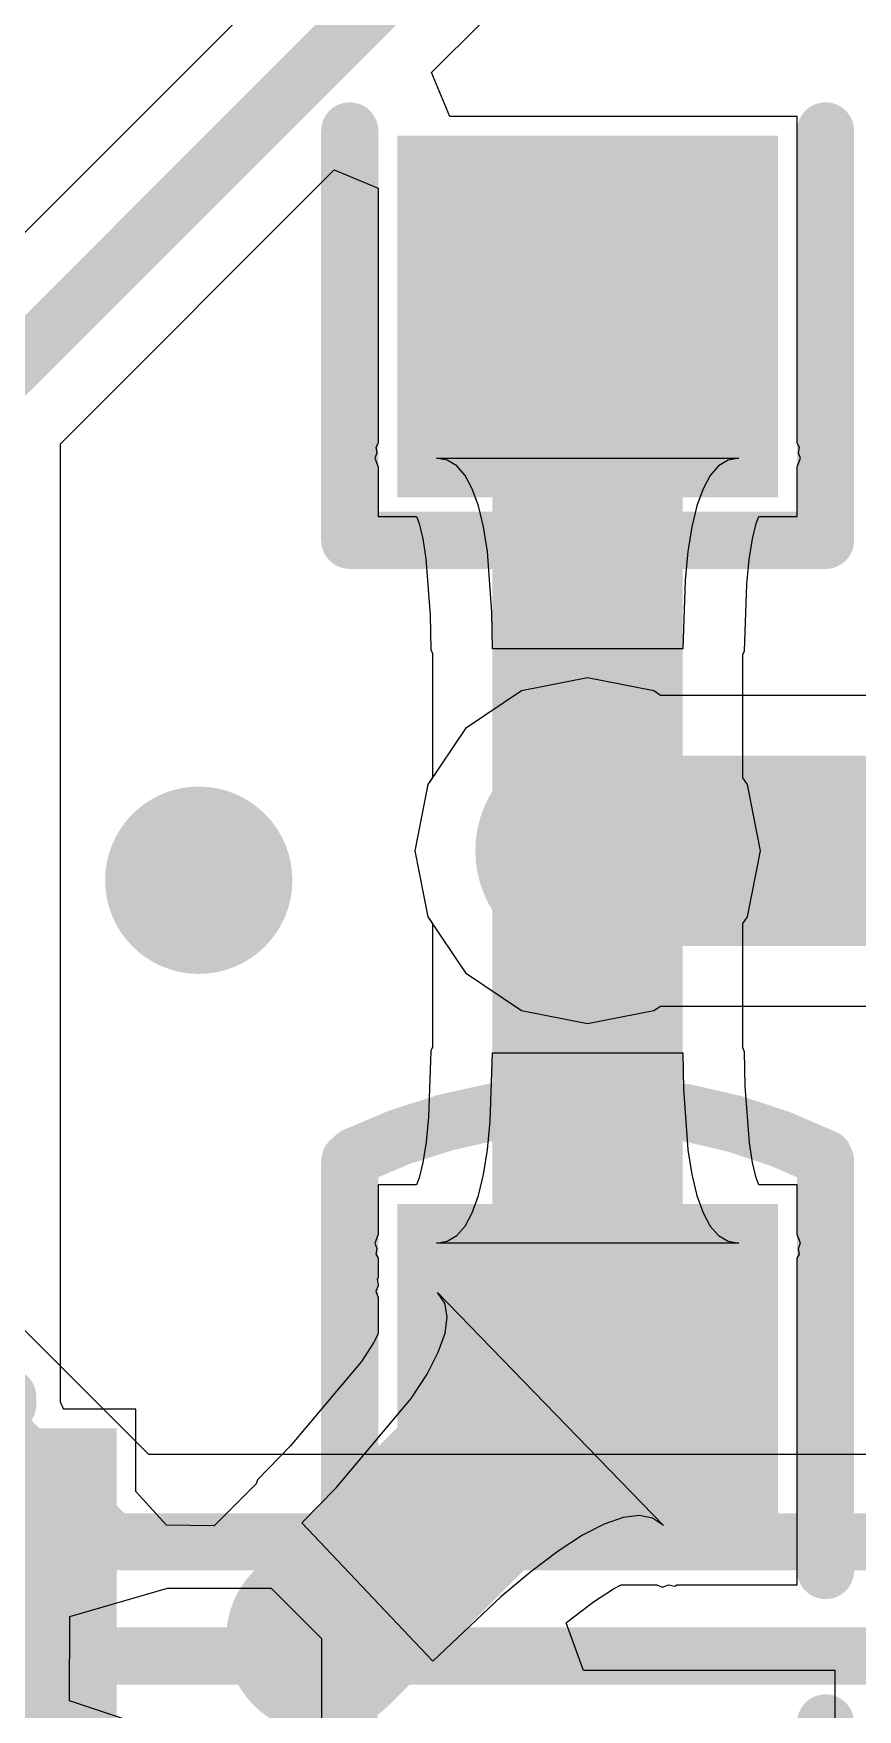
# Model space of a CAD drawing. Header units: millimetres. Extents: x 6.03 to 8.53, y 10.22 to 11.81.
# Drawn here: x 7.5292 to 7.6158, y 10.579 to 10.7551 of the extents above; entities that cross this region are included whole.
import ezdxf

# ---------------------------------------------------------------- set-up
doc = ezdxf.new("R2010")
doc.units = ezdxf.units.MM
doc.header["$MEASUREMENT"] = 0
for name, color, linetype in [('BottomLayer', 5, 'Continuous'), ('Mechanical15', 56, 'Continuous'), ('MultiLayer', 9, 'Continuous'), ('TopLayer', 1, 'Continuous'), ('TopOverlay', 2, 'Continuous'), ('TopPaste', 8, 'Continuous'), ('TopSolder', 216, 'Continuous')]:
    doc.layers.add(name, color=color, linetype=linetype)

# ---------------------------------------------------------------- blocks, each defined once
blk = doc.blocks.new('_0603_18')
at = {"layer": 'TopLayer'}
for points in [[(-0.0125, 0.016), (-0.0425, 0.016), (-0.0125, -0.016), (-0.0425, -0.016)], [(0.0425, 0.016), (0.0125, 0.016), (0.0425, -0.016), (0.0125, -0.016)]]:
    blk.add_solid(points, dxfattribs=at)
at = {"layer": 'TopOverlay', "const_width": 0.006}
for points in [[(-0.05154, -0.02444, -0.22601), (-0.05133, 0.02486)], [(0.05154, 0.02444, -0.227259), (0.05134, -0.02486)]]:
    blk.add_lwpolyline(points, format="xyb", dxfattribs=at)
at = {"layer": 'TopOverlay', "const_width": 0.003}
for points in [[(-0.05284, 0.02486, 1), (-0.04983, 0.02486, 1)], [(-0.0525, 0.025, 1), (-0.0495, 0.025, 1)], [(-0.0095, 0.025, 1), (-0.0065, 0.025, 1)], [(0.0065, 0.025, 1), (0.0095, 0.025, 1)], [(0.0495, 0.025, 1), (0.0525, 0.025, 1)], [(0.05004, 0.02444, 1), (0.05304, 0.02444, 1)], [(-0.05304, -0.02444, 1), (-0.05004, -0.02444, 1)], [(-0.0525, -0.025, 1), (-0.0495, -0.025, 1)], [(-0.0095, -0.025, 1), (-0.0065, -0.025, 1)], [(0.0065, -0.025, 1), (0.0095, -0.025, 1)], [(0.0495, -0.025, 1), (0.0525, -0.025, 1)], [(0.04984, -0.02486, 1), (0.05284, -0.02486, 1)]]:
    blk.add_lwpolyline(points, format="xyb", close=True, dxfattribs=at)
at = {"layer": 'TopOverlay', "const_width": 0.006}
for points in [[(-0.008, 0.025), (-0.051, 0.025)], [(0.051, 0.025), (0.008, 0.025)], [(-0.008, -0.025), (-0.051, -0.025)], [(0.051, -0.025), (0.008, -0.025)]]:
    blk.add_lwpolyline(points, dxfattribs=at)
at = {"layer": 'TopPaste'}
for points in [[(-0.0125, 0.016), (-0.0425, 0.016), (-0.0125, -0.016), (-0.0425, -0.016)], [(0.0425, 0.016), (0.0125, 0.016), (0.0425, -0.016), (0.0125, -0.016)]]:
    blk.add_solid(points, dxfattribs=at)
at = {"layer": 'TopSolder'}
for points in [[(-0.0085, 0.02), (-0.0465, 0.02), (-0.0085, -0.02), (-0.0465, -0.02)], [(0.0465, 0.02), (0.0085, 0.02), (0.0465, -0.02), (0.0085, -0.02)]]:
    blk.add_solid(points, dxfattribs=at)
blk = doc.blocks.new('0603_29')
at = {"layer": 'TopLayer'}
for points in [[(-0.0425, -0.016), (-0.0125, -0.016), (-0.0425, 0.016), (-0.0125, 0.016)], [(0.0125, -0.016), (0.0425, -0.016), (0.0125, 0.016), (0.0425, 0.016)]]:
    blk.add_solid(points, dxfattribs=at)
at = {"layer": 'TopOverlay', "const_width": 0.006}
for points in [[(-0.051, 0.025), (-0.051, -0.025)], [(-0.051, 0.025), (-0.008, 0.025)], [(0.008, 0.025), (0.051, 0.025)], [(0.051, 0.025), (0.051, -0.025)], [(-0.051, -0.025), (-0.008, -0.025)], [(0.008, -0.025), (0.051, -0.025)]]:
    blk.add_lwpolyline(points, dxfattribs=at)
at = {"layer": 'TopOverlay', "const_width": 0.003}
for points in [[(-0.0525, 0.025, 1), (-0.0495, 0.025, 1)], [(-0.0525, 0.025, 1), (-0.0495, 0.025, 1)], [(-0.0095, 0.025, 1), (-0.0065, 0.025, 1)], [(0.0065, 0.025, 1), (0.0095, 0.025, 1)], [(0.0495, 0.025, 1), (0.0525, 0.025, 1)], [(0.0495, 0.025, 1), (0.0525, 0.025, 1)], [(-0.0525, -0.025, 1), (-0.0495, -0.025, 1)], [(-0.0525, -0.025, 1), (-0.0495, -0.025, 1)], [(-0.0095, -0.025, 1), (-0.0065, -0.025, 1)], [(0.0065, -0.025, 1), (0.0095, -0.025, 1)], [(0.0495, -0.025, 1), (0.0525, -0.025, 1)], [(0.0495, -0.025, 1), (0.0525, -0.025, 1)]]:
    blk.add_lwpolyline(points, format="xyb", close=True, dxfattribs=at)
at = {"layer": 'TopPaste'}
for points in [[(-0.0425, -0.016), (-0.0125, -0.016), (-0.0425, 0.016), (-0.0125, 0.016)], [(0.0125, -0.016), (0.0425, -0.016), (0.0125, 0.016), (0.0425, 0.016)]]:
    blk.add_solid(points, dxfattribs=at)
at = {"layer": 'TopSolder'}
for points in [[(-0.0465, -0.02), (-0.0085, -0.02), (-0.0465, 0.02), (-0.0085, 0.02)], [(0.0085, -0.02), (0.0465, -0.02), (0.0085, 0.02), (0.0465, 0.02)]]:
    blk.add_solid(points, dxfattribs=at)
blk = doc.blocks.new('FSUSB42UMX_48')
at = {"layer": 'Mechanical15'}
for points, const_width in [([(-0.03248, 0.00787, 1), (-0.03838, 0.00787, 1)], 0.00591), ([(-0.03986, 0.00787, 1), (-0.0369, 0.00787, 1)], 0.00295), ([(-0.03396, 0.00787, 1), (-0.031, 0.00787, 1)], 0.00295)]:
    blk.add_lwpolyline(points, format="xyb", close=True, dxfattribs=dict(at, const_width=const_width))
at = {"layer": 'TopLayer'}
for points in [[(-0.02028, 0.04287), (-0.02028, 0.02071), (-0.01122, 0.04287), (-0.01122, 0.02071)], [(-0.00453, 0.04287), (-0.00453, 0.02071), (0.00453, 0.04287), (0.00453, 0.02071)], [(0.01122, 0.04287), (0.01122, 0.02071), (0.02028, 0.04287), (0.02028, 0.02071)], [(-0.03785, 0.0124), (-0.03785, 0.00335), (-0.01175, 0.0124), (-0.01175, 0.00335)], [(0.01175, 0.0124), (0.01175, 0.00335), (0.03785, 0.0124), (0.03785, 0.00335)], [(-0.03785, -0.00335), (-0.03785, -0.0124), (-0.01175, -0.00335), (-0.01175, -0.0124)], [(0.01175, -0.00335), (0.01175, -0.0124), (0.03785, -0.00335), (0.03785, -0.0124)], [(-0.02028, -0.02071), (-0.02028, -0.04287), (-0.01122, -0.02071), (-0.01122, -0.04287)], [(-0.00453, -0.02071), (-0.00453, -0.04287), (0.00453, -0.02071), (0.00453, -0.04287)], [(0.01122, -0.02071), (0.01122, -0.04287), (0.02028, -0.02071), (0.02028, -0.04287)]]:
    blk.add_solid(points, dxfattribs=at)
at = {"layer": 'TopOverlay', "const_width": 0.00598}
for points in [[(-0.02756, 0.0189), (-0.02756, 0.03543)], [(-0.02678, 0.03543), (-0.02756, 0.03543)], [(0.02756, 0.03543), (0.02678, 0.03543)], [(0.02756, 0.0189), (0.02756, 0.03543)], [(-0.02756, -0.03543), (-0.02756, -0.0189)], [(0.02756, -0.03543), (0.02756, -0.0189)], [(-0.02678, -0.03543), (-0.02756, -0.03543)], [(0.02756, -0.03543), (0.02678, -0.03543)]]:
    blk.add_lwpolyline(points, dxfattribs=at)
at = {"layer": 'TopOverlay'}
for points, const_width in [([(-0.02905, 0.03543, 1), (-0.02606, 0.03543, 1)], 0.00299), ([(-0.02905, 0.03543, 1), (-0.02606, 0.03543, 1)], 0.00299), ([(-0.02827, 0.03543, 1), (-0.02528, 0.03543, 1)], 0.00299), ([(0.02528, 0.03543, 1), (0.02828, 0.03543, 1)], 0.00299), ([(0.02606, 0.03543, 1), (0.02906, 0.03543, 1)], 0.00299), ([(0.02606, 0.03543, 1), (0.02906, 0.03543, 1)], 0.00299), ([(-0.03563, 0.02559, 1), (-0.04153, 0.02559, 1)], 0.00591), ([(-0.04301, 0.02559, 1), (-0.04005, 0.02559, 1)], 0.00295), ([(-0.03711, 0.02559, 1), (-0.03415, 0.02559, 1)], 0.00295), ([(-0.02905, 0.0189, 1), (-0.02606, 0.0189, 1)], 0.00299), ([(0.02606, 0.0189, 1), (0.02906, 0.0189, 1)], 0.00299), ([(-0.02905, -0.0189, 1), (-0.02606, -0.0189, 1)], 0.00299), ([(0.02606, -0.0189, 1), (0.02906, -0.0189, 1)], 0.00299), ([(-0.02905, -0.03543, 1), (-0.02606, -0.03543, 1)], 0.00299), ([(-0.02905, -0.03543, 1), (-0.02606, -0.03543, 1)], 0.00299), ([(-0.02827, -0.03543, 1), (-0.02528, -0.03543, 1)], 0.00299), ([(0.02528, -0.03543, 1), (0.02828, -0.03543, 1)], 0.00299), ([(0.02606, -0.03543, 1), (0.02906, -0.03543, 1)], 0.00299), ([(0.02606, -0.03543, 1), (0.02906, -0.03543, 1)], 0.00299)]:
    blk.add_lwpolyline(points, format="xyb", close=True, dxfattribs=dict(at, const_width=const_width))
at = {"layer": 'TopPaste'}
for points in [[(-0.02028, 0.04287), (-0.02028, 0.02071), (-0.01122, 0.04287), (-0.01122, 0.02071)], [(-0.00453, 0.04287), (-0.00453, 0.02071), (0.00453, 0.04287), (0.00453, 0.02071)], [(0.01122, 0.04287), (0.01122, 0.02071), (0.02028, 0.04287), (0.02028, 0.02071)], [(-0.03785, 0.0124), (-0.03785, 0.00335), (-0.01175, 0.0124), (-0.01175, 0.00335)], [(0.01175, 0.0124), (0.01175, 0.00335), (0.03785, 0.0124), (0.03785, 0.00335)], [(-0.03785, -0.00335), (-0.03785, -0.0124), (-0.01175, -0.00335), (-0.01175, -0.0124)], [(0.01175, -0.00335), (0.01175, -0.0124), (0.03785, -0.00335), (0.03785, -0.0124)], [(-0.02028, -0.02071), (-0.02028, -0.04287), (-0.01122, -0.02071), (-0.01122, -0.04287)], [(-0.00453, -0.02071), (-0.00453, -0.04287), (0.00453, -0.02071), (0.00453, -0.04287)], [(0.01122, -0.02071), (0.01122, -0.04287), (0.02028, -0.02071), (0.02028, -0.04287)]]:
    blk.add_solid(points, dxfattribs=at)
at = {"layer": 'TopSolder'}
for points in [[(-0.02428, 0.04687), (-0.02428, 0.01671), (-0.00722, 0.04687), (-0.00722, 0.01671)], [(-0.00853, 0.04687), (-0.00853, 0.01671), (0.00853, 0.04687), (0.00853, 0.01671)], [(0.00722, 0.04687), (0.00722, 0.01671), (0.02428, 0.04687), (0.02428, 0.01671)], [(-0.04185, 0.0164), (-0.04185, -0.00065), (-0.00775, 0.0164), (-0.00775, -0.00065)], [(0.00775, 0.0164), (0.00775, -0.00065), (0.04185, 0.0164), (0.04185, -0.00065)], [(-0.04185, 0.00065), (-0.04185, -0.0164), (-0.00775, 0.00065), (-0.00775, -0.0164)], [(0.00775, 0.00065), (0.00775, -0.0164), (0.04185, 0.00065), (0.04185, -0.0164)], [(-0.02428, -0.01671), (-0.02428, -0.04687), (-0.00722, -0.01671), (-0.00722, -0.04687)], [(-0.00853, -0.01671), (-0.00853, -0.04687), (0.00853, -0.01671), (0.00853, -0.04687)], [(0.00722, -0.01671), (0.00722, -0.04687), (0.02428, -0.01671), (0.02428, -0.04687)]]:
    blk.add_solid(points, dxfattribs=at)

msp = doc.modelspace()

# ---------------------------------------------------------------- linework, layer by layer
at = {"layer": 'BottomLayer'}
for p, q in [((7.54132, 10.60582), (7.45956, 10.68759)), ((7.58049, 10.68601), (7.5746, 10.68207)), ((7.58744, 10.68739), (7.58049, 10.68601)), ((7.59439, 10.68601), (7.58744, 10.68739)), ((7.59508, 10.68554), (7.59439, 10.68601)), ((7.66545, 10.68554), (7.59508, 10.68554)), ((7.5746, 10.68207), (7.57066, 10.67618)), ((7.57066, 10.67618), (7.56928, 10.66923)), ((7.56928, 10.66923), (7.57066, 10.66228)), ((7.57066, 10.66228), (7.5746, 10.65639)), ((7.5746, 10.65639), (7.58049, 10.65245)), ((7.59439, 10.65245), (7.59508, 10.65292)), ((7.59508, 10.65292), (7.67008, 10.65292)), ((7.58049, 10.65245), (7.58744, 10.65107)), ((7.58744, 10.65107), (7.59439, 10.65245)), ((7.63006, 10.60582), (7.54132, 10.60582))]:
    msp.add_line(p, q, dxfattribs=at)
for points, const_width in [([(7.45307, 10.6811), (7.53752, 10.59665)], 0.006), ([(7.58744, 10.66923), (7.67221, 10.66923)], 0.02), ([(7.46366, 10.65354), (7.53255, 10.58465)], 0.006), ([(7.53752, 10.59665), (7.63386, 10.59665)], 0.006), ([(7.53255, 10.58465), (7.6437, 10.58465)], 0.006)]:
    msp.add_lwpolyline(points, dxfattribs=dict(at, const_width=const_width))
for points, const_width in [([(7.58154, 10.66923, 1), (7.59335, 10.66923, 1)], 0.01181), ([(7.58244, 10.66923, 1), (7.59244, 10.66923, 1)], 0.01), ([(7.54166, 10.66613, 1), (7.5515, 10.66613, 1)], 0.00984), ([(7.53602, 10.59665, 1), (7.53902, 10.59665, 1)], 0.003), ([(7.53602, 10.59665, 1), (7.53902, 10.59665, 1)], 0.003), ([(7.53105, 10.58465, 1), (7.53405, 10.58465, 1)], 0.003), ([(7.53105, 10.58465, 1), (7.53405, 10.58465, 1)], 0.003)]:
    msp.add_lwpolyline(points, format="xyb", close=True, dxfattribs=dict(at, const_width=const_width))
at = {"layer": 'MultiLayer'}
for points, const_width in [([(7.58154, 10.66923, 1), (7.59335, 10.66923, 1)], 0.01181), ([(7.54166, 10.66613, 1), (7.5515, 10.66613, 1)], 0.00984)]:
    msp.add_lwpolyline(points, format="xyb", close=True, dxfattribs=dict(at, const_width=const_width))
at = {"layer": 'TopLayer'}
for p, q in [((7.56175, 10.76762), (7.51809, 10.72396)), ((7.57104, 10.75095), (7.57627, 10.75619)), ((7.57295, 10.74633), (7.57104, 10.75095)), ((7.60944, 10.74633), (7.57295, 10.74633)), ((7.60944, 10.71202), (7.60944, 10.74633)), ((7.53206, 10.71197), (7.56082, 10.74073)), ((7.56082, 10.74073), (7.56544, 10.73882)), ((7.56544, 10.73882), (7.56544, 10.71202)), ((7.53206, 10.61133), (7.53206, 10.71197)), ((7.5653, 10.71101), (7.56507, 10.71045)), ((7.56544, 10.71202), (7.56517, 10.71159)), ((7.56517, 10.71159), (7.5653, 10.71101)), ((7.60971, 10.71159), (7.60944, 10.71202)), ((7.60958, 10.71101), (7.60971, 10.71159)), ((7.60981, 10.71045), (7.60958, 10.71101)), ((7.56507, 10.71045), (7.56544, 10.70955)), ((7.56544, 10.70955), (7.56544, 10.70433)), ((7.57268, 10.71025), (7.57156, 10.71045)), ((7.57156, 10.71045), (7.60332, 10.71045)), ((7.57368, 10.70965), (7.57268, 10.71025)), ((7.57456, 10.70865), (7.57368, 10.70965)), ((7.6012, 10.70965), (7.60032, 10.70865)), ((7.6022, 10.71025), (7.6012, 10.70965)), ((7.60332, 10.71045), (7.6022, 10.71025)), ((7.60944, 10.70955), (7.60981, 10.71045)), ((7.60944, 10.70433), (7.60944, 10.70955)), ((7.57532, 10.70725), (7.57456, 10.70865)), ((7.57597, 10.70545), (7.57532, 10.70725)), ((7.59956, 10.70725), (7.59891, 10.70545)), ((7.60032, 10.70865), (7.59956, 10.70725)), ((7.5765, 10.70325), (7.57597, 10.70545)), ((7.59891, 10.70545), (7.59838, 10.70325)), ((7.56544, 10.70433), (7.56947, 10.70433)), ((7.56947, 10.70433), (7.56974, 10.70359)), ((7.60514, 10.70359), (7.60541, 10.70433)), ((7.60541, 10.70433), (7.60944, 10.70433)), ((7.56974, 10.70359), (7.57013, 10.70198)), ((7.57013, 10.70198), (7.57045, 10.6999)), ((7.57691, 10.70065), (7.5765, 10.70325)), ((7.59838, 10.70325), (7.59797, 10.70065)), ((7.60441, 10.69983), (7.60476, 10.70198)), ((7.60476, 10.70198), (7.60514, 10.70359)), ((7.57738, 10.69425), (7.57691, 10.70065)), ((7.59797, 10.70065), (7.59768, 10.69765)), ((7.57045, 10.6999), (7.57089, 10.69396)), ((7.60416, 10.69723), (7.60441, 10.69983)), ((7.59768, 10.69765), (7.59744, 10.69045)), ((7.60393, 10.69024), (7.60416, 10.69723)), ((7.57089, 10.69396), (7.57095, 10.69035)), ((7.57744, 10.69045), (7.57738, 10.69425)), ((7.57095, 10.69035), (7.57113, 10.68993)), ((7.57113, 10.68993), (7.57113, 10.67687)), ((7.59744, 10.69045), (7.57744, 10.69045)), ((7.60375, 10.68985), (7.60393, 10.69024)), ((7.60375, 10.67687), (7.60375, 10.68985)), ((7.57066, 10.67618), (7.56928, 10.66923)), ((7.57113, 10.67687), (7.57066, 10.67618)), ((7.60422, 10.67618), (7.60375, 10.67687)), ((7.6056, 10.66923), (7.60422, 10.67618)), ((7.56928, 10.66923), (7.57066, 10.66228)), ((7.60422, 10.66228), (7.6056, 10.66923)), ((7.57066, 10.66228), (7.57113, 10.66158)), ((7.57113, 10.66158), (7.57113, 10.64861)), ((7.60375, 10.66158), (7.60422, 10.66228)), ((7.60375, 10.64852), (7.60375, 10.66158)), ((7.57095, 10.64822), (7.57072, 10.64123)), ((7.57113, 10.64861), (7.57095, 10.64822)), ((7.57721, 10.64081), (7.57744, 10.64801)), ((7.57744, 10.64801), (7.59744, 10.64801)), ((7.59744, 10.64801), (7.5975, 10.64421)), ((7.60393, 10.64811), (7.60375, 10.64852)), ((7.60399, 10.6445), (7.60393, 10.64811)), ((7.5975, 10.64421), (7.59797, 10.63781)), ((7.60443, 10.63855), (7.60399, 10.6445)), ((7.57072, 10.64123), (7.57047, 10.63863)), ((7.57691, 10.63781), (7.57721, 10.64081)), ((7.57047, 10.63863), (7.57013, 10.63648)), ((7.60476, 10.63648), (7.60443, 10.63855)), ((7.5765, 10.63521), (7.57691, 10.63781)), ((7.59797, 10.63781), (7.59838, 10.63521)), ((7.57013, 10.63648), (7.56974, 10.63487)), ((7.57597, 10.63301), (7.5765, 10.63521)), ((7.59838, 10.63521), (7.59891, 10.63301)), ((7.60514, 10.63487), (7.60476, 10.63648)), ((7.56947, 10.63413), (7.56544, 10.63413)), ((7.56544, 10.63413), (7.56544, 10.62891)), ((7.56974, 10.63487), (7.56947, 10.63413)), ((7.60541, 10.63413), (7.60514, 10.63487)), ((7.60944, 10.63413), (7.60541, 10.63413)), ((7.60944, 10.62891), (7.60944, 10.63413)), ((7.57532, 10.63121), (7.57597, 10.63301)), ((7.59891, 10.63301), (7.59956, 10.63121)), ((7.57368, 10.62881), (7.57456, 10.62981)), ((7.57456, 10.62981), (7.57532, 10.63121)), ((7.59956, 10.63121), (7.60032, 10.62981)), ((7.60032, 10.62981), (7.6012, 10.62881)), ((7.56544, 10.62891), (7.56507, 10.62801)), ((7.56507, 10.62801), (7.5653, 10.62745)), ((7.57156, 10.62801), (7.57268, 10.62821)), ((7.60332, 10.62801), (7.57156, 10.62801)), ((7.57268, 10.62821), (7.57368, 10.62881)), ((7.6012, 10.62881), (7.6022, 10.62821)), ((7.6022, 10.62821), (7.60332, 10.62801)), ((7.60982, 10.62801), (7.60944, 10.62891)), ((7.60958, 10.62745), (7.60982, 10.62801)), ((7.5653, 10.62745), (7.56517, 10.62686)), ((7.56517, 10.62686), (7.56544, 10.62644)), ((7.56544, 10.62644), (7.56544, 10.62439)), ((7.60944, 10.62644), (7.60971, 10.62686)), ((7.60944, 10.59213), (7.60944, 10.62644)), ((7.60971, 10.62686), (7.60958, 10.62745)), ((7.56544, 10.62439), (7.56534, 10.62424)), ((7.56544, 10.62354), (7.56519, 10.62296)), ((7.56519, 10.62296), (7.56544, 10.62232)), ((7.56534, 10.62424), (7.56544, 10.62366)), ((7.56544, 10.62366), (7.56544, 10.62354)), ((7.57242, 10.6217), (7.57168, 10.62285)), ((7.57168, 10.62285), (7.5954, 10.59837)), ((7.56544, 10.62232), (7.56544, 10.61849)), ((7.57268, 10.62027), (7.57242, 10.6217)), ((7.57246, 10.61855), (7.57268, 10.62027)), ((7.56495, 10.61754), (7.56367, 10.61558)), ((7.56544, 10.61849), (7.56495, 10.61754)), ((7.57175, 10.61655), (7.57246, 10.61855)), ((7.57057, 10.61427), (7.57175, 10.61655)), ((7.56367, 10.61558), (7.55619, 10.60668)), ((7.5689, 10.61171), (7.57057, 10.61427)), ((7.53237, 10.61062), (7.53206, 10.61133)), ((7.53237, 10.61057), (7.53237, 10.61062)), ((7.53996, 10.61057), (7.53237, 10.61057)), ((7.53996, 10.60195), (7.53996, 10.61057)), ((7.56101, 10.60232), (7.5689, 10.61171)), ((7.55619, 10.60668), (7.55276, 10.60316)), ((7.54318, 10.59841), (7.53996, 10.60195)), ((7.5526, 10.60274), (7.5482, 10.59834)), ((7.55276, 10.60316), (7.5526, 10.60274)), ((7.55742, 10.59863), (7.56101, 10.60232)), ((7.5482, 10.59834), (7.54318, 10.59841)), ((7.57118, 10.58411), (7.55742, 10.59863)), ((7.58917, 10.59851), (7.58689, 10.59733)), ((7.59116, 10.59921), (7.58917, 10.59851)), ((7.59286, 10.59942), (7.59116, 10.59921)), ((7.59427, 10.59914), (7.59286, 10.59942)), ((7.5954, 10.59837), (7.59427, 10.59914)), ((7.58689, 10.59733), (7.58433, 10.59566)), ((7.58433, 10.59566), (7.58147, 10.5935)), ((7.58147, 10.5935), (7.57833, 10.59086)), ((7.53305, 10.58881), (7.54331, 10.59177)), ((7.54331, 10.59177), (7.5542, 10.59177)), ((7.5542, 10.59177), (7.55946, 10.58651)), ((7.58806, 10.59034), (7.59017, 10.59171)), ((7.59017, 10.59171), (7.59096, 10.59213)), ((7.59096, 10.59213), (7.59471, 10.59213)), ((7.59471, 10.59213), (7.59529, 10.59187)), ((7.59529, 10.59187), (7.59593, 10.59213)), ((7.59593, 10.59213), (7.5966, 10.59199)), ((7.5966, 10.59199), (7.59682, 10.59213)), ((7.59682, 10.59213), (7.60944, 10.59213)), ((7.57833, 10.59086), (7.57118, 10.58411)), ((7.58552, 10.58843), (7.58806, 10.59034)), ((7.53299, 10.57994), (7.53305, 10.58881)), ((7.58517, 10.58813), (7.58552, 10.58843)), ((7.58699, 10.58313), (7.58517, 10.58813)), ((7.55946, 10.58651), (7.55946, 10.57653)), ((7.61344, 10.58313), (7.58699, 10.58313)), ((7.61344, 10.56813), (7.61344, 10.58313)), ((7.54331, 10.57653), (7.53299, 10.57994))]:
    msp.add_line(p, q, dxfattribs=at)
for points, const_width in [([(7.52288, 10.71577), (7.58744, 10.78033)], 0.006), ([(7.58744, 10.66923), (7.58744, 10.72533)], 0.02), ([(7.58744, 10.61313), (7.58744, 10.66923)], 0.02), ([(7.55945, 10.58652), (7.58606, 10.61313)], 0.02), ([(7.58606, 10.61313), (7.58744, 10.61313)], 0.02)]:
    msp.add_lwpolyline(points, dxfattribs=dict(at, const_width=const_width))
for points, const_width in [([(7.58244, 10.72533, 1), (7.59244, 10.72533, 1)], 0.01), ([(7.58154, 10.66923, 1), (7.59335, 10.66923, 1)], 0.01181), ([(7.58244, 10.66923, 1), (7.59244, 10.66923, 1)], 0.01), ([(7.58244, 10.66923, 1), (7.59244, 10.66923, 1)], 0.01), ([(7.54166, 10.66613, 1), (7.5515, 10.66613, 1)], 0.00984), ([(7.58106, 10.61313, 1), (7.59106, 10.61313, 1)], 0.01), ([(7.58106, 10.61313, 1), (7.59106, 10.61313, 1)], 0.01), ([(7.58244, 10.61313, 1), (7.59244, 10.61313, 1)], 0.01), ([(7.58244, 10.61313, 1), (7.59244, 10.61313, 1)], 0.01), ([(7.55445, 10.58652, 1), (7.56445, 10.58652, 1)], 0.01)]:
    msp.add_lwpolyline(points, format="xyb", close=True, dxfattribs=dict(at, const_width=const_width))

# ---------------------------------------------------------------- block references
for name, p, rotation in [('0603_29', (7.58744, 10.75283), 270), ('_0603_18', (7.58744, 10.58563), 90), ('FSUSB42UMX_48', (7.49109, 10.5843), 90)]:
    msp.add_blockref(name, p, dxfattribs=dict(rotation=rotation))

doc.saveas('drawing.dxf')
